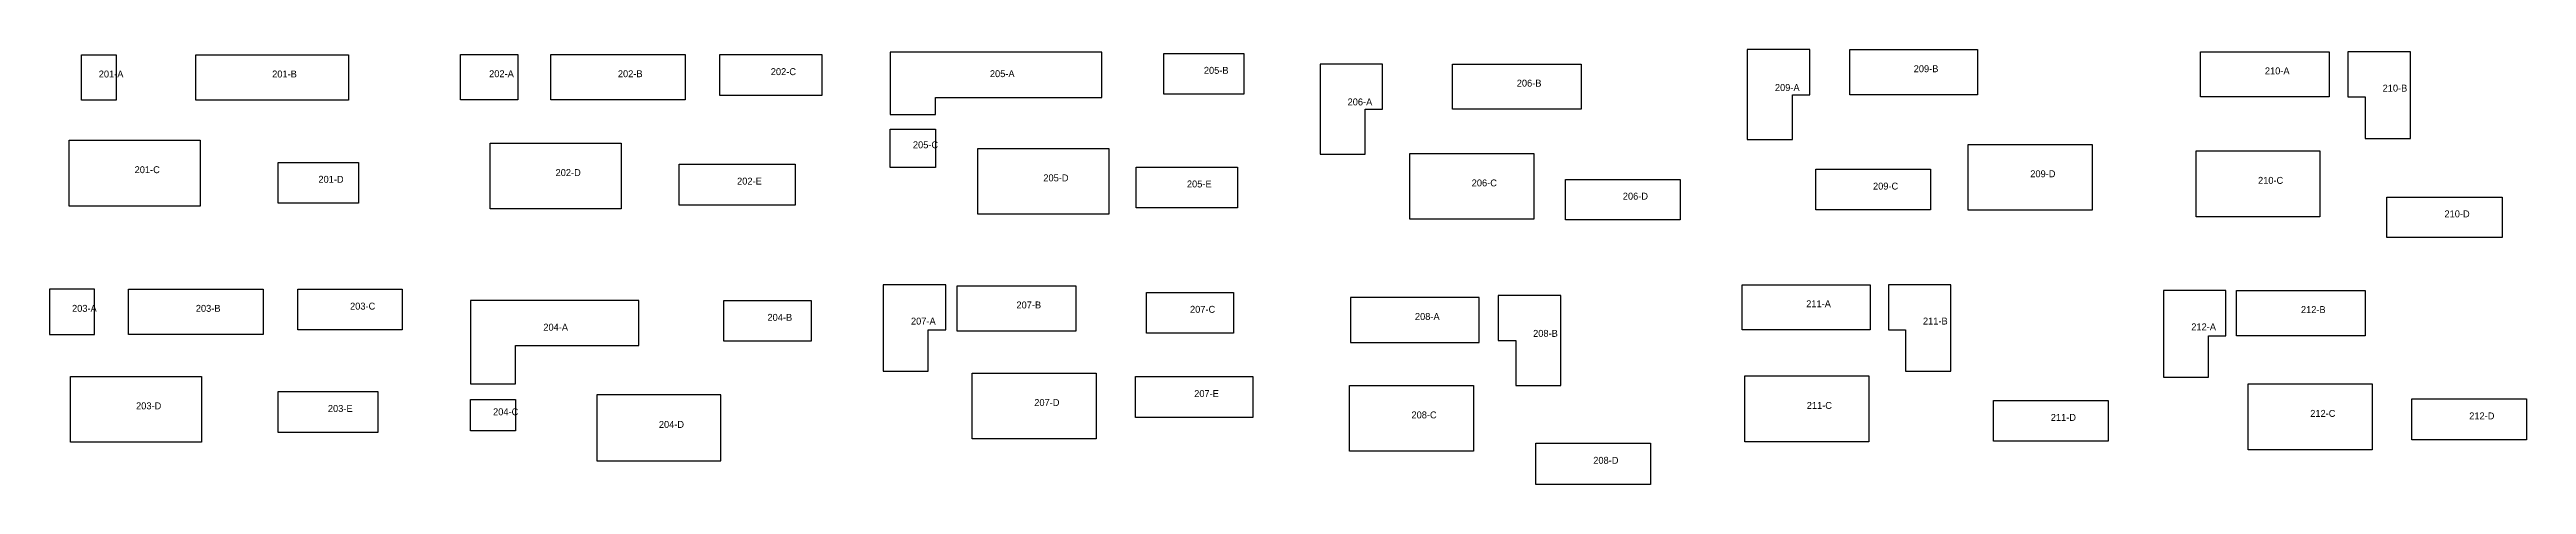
# Model space of a CAD drawing. Header units: metres. Extents: x 100 to 72938, y 100 to 6459.
# Drawn here: x 100 to 35881, y 100 to 6371 of the extents above; entities that cross this region are included whole.
import ezdxf

# ---------------------------------------------------------------- set-up
doc = ezdxf.new("R2010")
doc.units = ezdxf.units.M
doc.layers.add('NUMBERS', color=7, linetype='Continuous')
doc.layers.add('PLATES', color=7, linetype='Continuous')

msp = doc.modelspace()

# ---------------------------------------------------------------- linework, layer by layer
at = {"layer": 'PLATES'}
for points in [[(560, 6294), (1062, 6294), (1062, 5644), (560, 5644), (560, 6294)], [(2214, 6294), (4419, 6294), (4419, 5644), (2214, 5644), (2214, 6294)], [(6035, 6298), (6865, 6298), (6865, 5647), (6035, 5647), (6035, 6298)], [(7340, 6298), (9280, 6298), (9280, 5647), (7340, 5647), (7340, 6298)], [(9783, 6298), (11256, 6298), (11256, 5708), (9783, 5708), (9783, 6298)], [(15303, 6335), (12245, 6335), (12245, 5433), (12899, 5433), (12899, 5680), (15303, 5680), (15303, 6335)], [(16197, 6316), (17352, 6316), (17352, 5729), (16197, 5729), (16197, 6316)], [(19104, 5512), (19355, 5512), (19355, 6163), (18453, 6163), (18453, 4865), (19104, 4865), (19104, 5512)], [(20366, 6162), (22223, 6162), (22223, 5511), (20366, 5511), (20366, 6162)], [(25529, 6371), (24625, 6371), (24625, 5072), (25276, 5072), (25276, 5720), (25529, 5720), (25529, 6371)], [(26107, 6371), (27952, 6371), (27952, 5720), (26107, 5720), (26107, 6371)], [(31172, 6340), (33032, 6340), (33032, 5689), (31172, 5689), (31172, 6340)], [(34204, 6340), (33302, 6340), (33302, 5689), (33553, 5689), (33553, 5090), (34204, 5090), (34204, 6340)], [(383, 5064), (2275, 5064), (2275, 4115), (383, 4115), (383, 5064)], [(6464, 5022), (8356, 5022), (8356, 4073), (6464, 4073), (6464, 5022)], [(12245, 5225), (12899, 5225), (12899, 4672), (12245, 4672), (12245, 5225)], [(3405, 4743), (4564, 4743), (4564, 4156), (3405, 4156), (3405, 4743)], [(9194, 4719), (10871, 4719), (10871, 4128), (9194, 4128), (9194, 4719)], [(13509, 4944), (15402, 4944), (15402, 3998), (13509, 3998), (13509, 4944)], [(15799, 4675), (17260, 4675), (17260, 4091), (15799, 4091), (15799, 4675)], [(19749, 4873), (21540, 4873), (21540, 3924), (19749, 3924), (19749, 4873)], [(27817, 5004), (29608, 5004), (29608, 4055), (27817, 4055), (27817, 5004)], [(31108, 4910), (32898, 4910), (32898, 3961), (31108, 3961), (31108, 4910)], [(21999, 4499), (23656, 4499), (23656, 3915), (21999, 3915), (21999, 4499)], [(25613, 4645), (27270, 4645), (27270, 4058), (25613, 4058), (25613, 4645)], [(33865, 4244), (35528, 4244), (35528, 3660), (33865, 3660), (33865, 4244)], [(751, 2915), (100, 2915), (100, 2264), (751, 2264), (751, 2915)], [(1240, 2915), (3187, 2915), (3187, 2264), (1240, 2264), (1240, 2915)], [(3688, 2915), (5193, 2915), (5193, 2328), (3688, 2328), (3688, 2915)], [(13046, 2978), (12143, 2978), (12143, 1731), (12794, 1731), (12794, 2328), (13046, 2328), (13046, 2978)], [(13209, 2963), (14925, 2963), (14925, 2312), (13209, 2312), (13209, 2963)], [(15946, 2870), (17204, 2870), (17204, 2279), (15946, 2279), (15946, 2870)], [(24550, 2980), (26402, 2980), (26402, 2330), (24550, 2330), (24550, 2980)], [(27563, 2980), (26665, 2980), (26665, 2330), (26912, 2330), (26912, 1733), (27563, 1733), (27563, 2980)], [(31539, 2896), (30638, 2896), (30638, 1647), (31289, 1647), (31289, 2245), (31539, 2245), (31539, 2896)], [(31693, 2896), (33552, 2896), (33552, 2245), (31693, 2245), (31693, 2896)], [(8615, 2753), (6183, 2753), (6183, 1549), (6831, 1549), (6831, 2105), (8615, 2105), (8615, 2753)], [(9840, 2753), (11101, 2753), (11101, 2165), (9840, 2165), (9840, 2753)], [(18895, 2146), (20754, 2146), (20754, 2797), (18895, 2797), (18895, 2146)], [(21930, 2823), (21027, 2823), (21027, 2173), (21280, 2173), (21280, 1528), (21930, 1528), (21930, 2823)], [(404, 1658), (2296, 1658), (2296, 708), (404, 708), (404, 1658)], [(4847, 1437), (3396, 1437), (3396, 853), (4847, 853), (4847, 1437)], [(13430, 1706), (15221, 1706), (15221, 757), (13430, 757), (13430, 1706)], [(15789, 1655), (17481, 1655), (17481, 1065), (15789, 1065), (15789, 1655)], [(18878, 1526), (20669, 1526), (20669, 577), (18878, 577), (18878, 1526)], [(24588, 1664), (26379, 1664), (26379, 715), (24588, 715), (24588, 1664)], [(31861, 1549), (33652, 1549), (33652, 600), (31861, 600), (31861, 1549)], [(6183, 1323), (6831, 1323), (6831, 872), (6183, 872), (6183, 1323)], [(9797, 1391), (8006, 1391), (8006, 438), (9797, 438), (9797, 1391)], [(28180, 1308), (29838, 1308), (29838, 723), (28180, 723), (28180, 1308)], [(34227, 1332), (35881, 1332), (35881, 744), (34227, 744), (34227, 1332)], [(21572, 694), (23229, 694), (23229, 100), (21572, 100), (21572, 694)]]:
    msp.add_lwpolyline(points, dxfattribs=at)

# ---------------------------------------------------------------- texts
at = {"layer": 'NUMBERS'}
for s, p in [('202-C', (10519, 6003)), ('205-B', (16775, 6022)), ('209-B', (27029, 6045)), ('210-A', (32102, 6014)), ('201-A', (811, 5969)), ('201-B', (3316, 5969)), ('202-A', (6450, 5973)), ('202-B', (8310, 5973)), ('205-A', (13684, 5974)), ('206-B', (21295, 5837)), ('209-A', (25024, 5774)), ('210-B', (33803, 5765)), ('206-A', (18851, 5566)), ('205-C', (12572, 4948)), ('201-C', (1329, 4589)), ('201-D', (3984, 4450)), ('202-D', (7410, 4547)), ('202-E', (10032, 4424)), ('205-D', (14456, 4471)), ('205-E', (16530, 4383)), ('206-C', (20644, 4398)), ('206-D', (22827, 4207)), ('209-C', (26441, 4352)), ('209-D', (28713, 4530)), ('210-C', (32003, 4435)), ('210-D', (34696, 3952)), ('203-A', (425, 2589)), ('203-B', (2213, 2589)), ('203-C', (4441, 2621)), ('204-B', (10471, 2459)), ('207-A', (12544, 2405)), ('207-B', (14067, 2638)), ('207-C', (16575, 2575)), ('208-A', (19824, 2472)), ('211-A', (25476, 2655)), ('211-B', (27163, 2406)), ('212-B', (32623, 2571)), ('204-A', (7233, 2317)), ('208-B', (21531, 2228)), ('212-A', (31039, 2322)), ('207-E', (16635, 1360)), ('203-D', (1350, 1183)), ('203-E', (4121, 1145)), ('204-C', (6507, 1097)), ('207-D', (14325, 1231)), ('208-C', (19774, 1052)), ('211-C', (25484, 1189)), ('211-D', (29009, 1016)), ('212-C', (32757, 1074)), ('212-D', (35054, 1038)), ('204-D', (8902, 915)), ('208-D', (22400, 397))]:
    msp.add_text(s, height=100, dxfattribs=at).set_placement(p)

doc.saveas('drawing.dxf')
